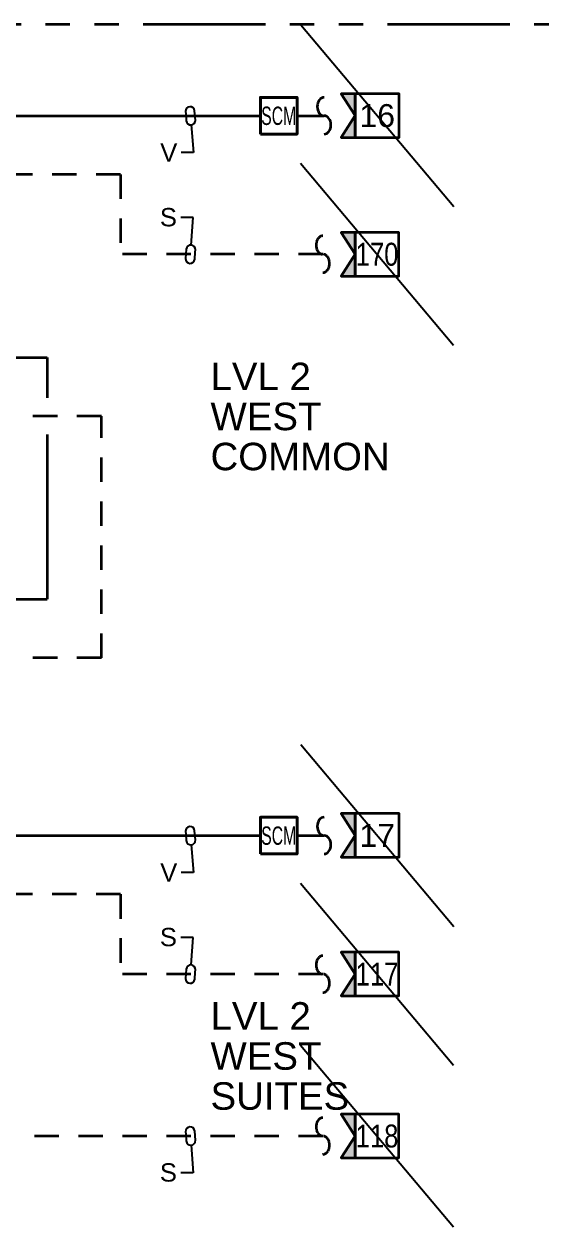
# Model space of a CAD drawing. Header units: inches. Extents: x 84 to 207, y -12 to 77.
# Drawn here: x 128.4 to 131.05, y 10.53 to 16.68 of the extents above; entities that cross this region are included whole.
import ezdxf
from ezdxf import colors
from ezdxf.entities.mleader import LeaderData, LeaderLine
from ezdxf.enums import TextEntityAlignment as Align
from ezdxf.math import Vec2, Vec3

# ---------------------------------------------------------------- set-up
doc = ezdxf.new("R2010")
doc.units = ezdxf.units.IN
doc.header["$MEASUREMENT"] = 0
doc.set_wipeout_variables(frame=1)
doc.linetypes.add('HIDDEN2', pattern=[0.1875, 0.125, -0.0625])
doc.linetypes.add('PHANTOM2', pattern=[1.25, 0.625, -0.125, 0.125, -0.125, 0.125, -0.125])
for name, color, linetype, lineweight in [('F-ALRM-DTCT', 23, 'Continuous', 40), ('F-ALRM-WIRE', 6, 'Continuous', 35), ('F-ALRM-WIRE-DTCT', 151, 'Continuous', 35), ('F-ALRM-WIRE-INDC', 3, 'Continuous', 35), ('F-ALRM-WIRE-SPKR', 221, 'HIDDEN2', 35), ('F-ANNO-DTCT', 151, 'Continuous', 25), ('F-ANNO-DTCT-ADDR', 143, 'Continuous', 25), ('F-ANNO-DTCT-DESC', 150, 'Continuous', 25), ('F-ANNO-DTCT-NOTE', 140, 'Continuous', 25), ('F-ANNO-KEYN', 7, 'Continuous', 25), ('F-ANNO-TEXT', 7, 'Continuous', 25), ('F-ANNO-WIPE', 7, 'Continuous', 0)]:
    doc.layers.add(name, color=color, linetype=linetype, lineweight=lineweight)
doc.styles.add('Annotative', font='arial.ttf')
doc.styles.add('Body', font='', dxfattribs={"height": 0.09375})
doc.styles.add('MtXpl_Arial_Narrow', font='arial.ttf')
doc.styles.get("Standard").update_dxf_attribs({"font": 'arial.ttf'})
doc.styles.get('Body').set_extended_font_data('Arial Narrow')

# ---------------------------------------------------------------- blocks, each defined once
blk = doc.blocks.new('TML-LEFT')
at = {"layer": 'F-ALRM-WIRE'}
h = blk.add_hatch(color=256, dxfattribs=at)
h.dxf.hatch_style = 1
h.paths.add_polyline_path([(0.0717, 0.1119), (0, 0.1119), (0.0717, 0), (0, -0.1119), (0.0717, -0.1119)])
for points in [[(0.0717, 0.1119), (0, 0.1119), (0.0717, 0), (0, -0.1119), (0.0717, -0.1119)], [(0.0717, -0.1119), (0.2956, -0.1119), (0.2956, 0.1119), (0.0717, 0.1119)]]:
    blk.add_lwpolyline(points, close=True, dxfattribs=at)
at = {"style": 'Annotative'}
blk.add_attdef('#', text='', height=0.1172, dxfattribs=at).set_placement((0.1837, 0), align=Align.MIDDLE_CENTER)
blk = doc.blocks.new('*U86')
at = {"color": 0}
for centre, major_axis in [((-0.046875, 0), (-0.046875, 0)), ((0.046875, 0), (0.046875, 0))]:
    blk.add_ellipse(centre, major_axis=major_axis, ratio=0.7409255, start_param=0, end_param=3.14159265, dxfattribs=at)
blk = doc.blocks.new('*U85')
at = {"color": 0}
for centre, major_axis in [((-0.046875, 0), (-0.046875, 0)), ((0.046875, 0), (0.046875, 0))]:
    blk.add_ellipse(centre, major_axis=major_axis, ratio=0.7409255, start_param=0, end_param=3.14159265, dxfattribs=at)
blk = doc.blocks.new('WireTagLoop')
at = {"color": 0, "linetype": 'ByBlock', "lineweight": -2}
blk.add_lwpolyline([(-0.5, 0.5, 0.999484), (-0.5, -0.5), (0.5, -0.5, 0.999484), (0.5, 0.5, 0.000258)], format="xyb", close=True, dxfattribs=at)
blk = doc.blocks.new('*U70')
at = {"color": 0, "linetype": 'ByBlock', "lineweight": -2, "style": 'Body', "flags": 9}
for tag, p in [('POINTTYPE', (-0.0369, -0.0525)), ('ELEVATION', (-0.0369, -0.0669)), ('WIREDROP', (-0.0369, -0.0787))]:
    blk.add_attdef(tag, p, '', height=0.00937, dxfattribs=at)
at = {"layer": 'F-ANNO-DTCT-ADDR', "style": 'Body', "flags": 8}
blk.add_attdef('ADDRESS', text='', height=0.0938, dxfattribs=at).set_placement((0, -0.1239), align=Align.TOP_RIGHT)
at = {"layer": 'F-ANNO-DTCT-DESC', "lineweight": 30, "flags": 104}
blk.add_attdef('DESCRIPTION', text='', height=0.0938, dxfattribs=at).set_placement((0.1491, -0.1239), align=Align.TOP_RIGHT)
at = {"layer": 'F-ANNO-DTCT-NOTE', "lineweight": 25, "flags": 104}
blk.add_attdef('NOTES', text='', height=0.0938, dxfattribs=at).set_placement((-0.1509, 0.1641), align=Align.TOP_RIGHT)
at = {"layer": 'F-ANNO-DTCT-NOTE', "lineweight": 25, "style": 'Body'}
blk.add_attdef('NOTE', text='', height=0.0938, dxfattribs=at).set_placement((-0.1509, 0.1641), align=Align.TOP_RIGHT)
at = {"linetype": 'ByBlock', "lineweight": -2, "ltscale": 0.5}
blk.add_wipeout([(-0.0938, 0), (0.0938, 0), (0.0938, 0.1875), (-0.0938, 0.1875)], dxfattribs=at).dxf.layer = 'F-ANNO-WIPE'
at = {"color": 0, "linetype": 'ByBlock', "lineweight": -2, "ltscale": 0.5}
blk.add_lwpolyline([(-0.0938, 0), (0.0938, 0), (0.0938, 0.1875), (-0.0938, 0.1875)], close=True, dxfattribs=at)
at = {"color": 0, "linetype": 'ByBlock', "lineweight": -2, "style": 'Body', "flags": 8}
blk.add_attdef('DEVICE_TYPE', text='', height=0.0938, dxfattribs=at).set_placement((0, 0.0938), align=Align.MIDDLE)
at = {"color": 0, "linetype": 'ByBlock', "lineweight": -2, "style": 'Body'}
for tag, p, flags in [('WIRE', (0, 0.0938), 11), ('RISER', (0, 0.0938), 11), ('DEVTYPE', (-0.0369, -0.0386), 9)]:
    blk.add_attdef(tag, p, '', height=0.00937, dxfattribs=dict(at, flags=flags))
at = {"layer": 'F-ANNO-DTCT', "lineweight": 25, "style": 'Body', "flags": 8}
blk.add_attdef('WP', text='', height=0.0938, dxfattribs=at).set_placement((0.1886, 0.1733), align=Align.MIDDLE)
blk.add_attdef('WG', text='', height=0.0938, dxfattribs=at).set_placement((-0.1873, 0.0485), align=Align.MIDDLE_CENTER)
blk = doc.blocks.new('*U120')
at = {"color": 0, "linetype": 'ByBlock', "lineweight": -2}
for points in [[(0, 0.1557), (-0.0833, 0.3)], [(0, 0.1557), (0.0833, 0.3)], [(0.0833, 0.3), (1.7917, 0.3)]]:
    blk.add_lwpolyline(points, dxfattribs=at)
blk = doc.blocks.new('*U72')
at = {"color": 0, "linetype": 'ByBlock', "lineweight": -2}
for points in [[(0, 0.1557), (-0.0833, 0.3)], [(0, 0.1557), (0.0833, 0.3)], [(0.0833, 0.3), (0.375, 0.3)]]:
    blk.add_lwpolyline(points, dxfattribs=at)

msp = doc.modelspace()

# ---------------------------------------------------------------- linework, layer by layer
at = {"layer": 'Defpoints', "color": 1}
for p, q in [((129.8164, 15.967), (130.5993, 15.0369)), ((129.8164, 12.2855), (130.5993, 11.3554)), ((129.8164, 11.4575), (130.5993, 10.5274))]:
    msp.add_line(p, q, dxfattribs=at)
at = {"layer": 'F-ALRM-WIRE-DTCT', "color": 251, "linetype": 'PHANTOM2', "true_color": 0x636466}
msp.add_line((119.0119, 16.679), (147.5653, 16.679), dxfattribs=at)
at = {"layer": 'F-ALRM-WIRE-INDC'}
for p, q in [((128.5204, 14.9743), (128.5204, 14.7675)), ((128.5204, 14.58), (128.5204, 13.7383))]:
    msp.add_line(p, q, dxfattribs=at)
at = {"layer": 'F-ALRM-WIRE-SPKR'}
msp.add_line((128.7978, 13.4378), (128.7978, 14.6737), dxfattribs=at)
for points in [[(128.8954, 15.9097), (119.6141, 15.9097)], [(128.8954, 15.9097), (128.8954, 15.502)], [(129.9305, 15.5019), (128.8954, 15.502)], [(128.7978, 14.6737), (119.2429, 14.6737)], [(128.7978, 13.4378), (125.4743, 13.4378)], [(128.8954, 12.2284), (119.6141, 12.2284)], [(128.8954, 12.2284), (128.8954, 11.8204)], [(129.9305, 11.8204), (128.8954, 11.8204)], [(129.9305, 10.9924), (119.2429, 10.9924)]]:
    msp.add_lwpolyline(points, dxfattribs=at)

# ---------------------------------------------------------------- block references
at = {"layer": 'F-ALRM-WIRE-INDC', "rotation": 90}
for p in [(129.937, 16.2102), (129.937, 12.5289)]:
    msp.add_blockref('*U85', p, dxfattribs=at)
at = {"layer": 'F-ALRM-WIRE-INDC'}
for name, p in [('*U120', (128.1454, 15.9102)), ('*U72', (128.1454, 14.6743)), ('*U72', (128.1454, 13.4383)), ('*U120', (128.1454, 12.2289))]:
    msp.add_blockref(name, p, dxfattribs=at)
at = {"layer": 'F-ALRM-WIRE-SPKR', "rotation": 90}
for p in [(129.9305, 15.5019), (129.9305, 11.8204), (129.9305, 10.9924)]:
    msp.add_blockref('*U86', p, dxfattribs=at)
at = {"layer": 'F-ANNO-KEYN'}
for p, values in [((130.025, 16.2109), {'#': '16'}), ((130.025, 12.5296), {'#': '17'})]:
    msp.add_blockref('TML-LEFT', p, dxfattribs=at).add_auto_attribs(values)
ref = msp.add_blockref('TML-LEFT', (130.0242, 15.5019), dxfattribs=at)
ref.add_attrib('#', '170', dxfattribs={"layer": '0', "height": 0.1172, "style": 'Annotative', "width": 0.8}).set_placement((130.2079, 15.5019), align=Align.MIDDLE_CENTER)
ref = msp.add_blockref('TML-LEFT', (130.0242, 11.8204), dxfattribs=at)
ref.add_attrib('#', '117', dxfattribs={"layer": '0', "height": 0.1172, "style": 'Annotative', "width": 0.8}).set_placement((130.2079, 11.8204), align=Align.MIDDLE_CENTER)
ref = msp.add_blockref('TML-LEFT', (130.0242, 10.9924), dxfattribs=at)
ref.add_attrib('#', '118', dxfattribs={"layer": '0', "height": 0.1172, "style": 'Annotative', "width": 0.8}).set_placement((130.2079, 10.9924), align=Align.MIDDLE_CENTER)

# ---------------------------------------------------------------- texts
at = {"layer": 'F-ANNO-TEXT', "color": 8, "true_color": 0x808080, "style": 'MtXpl_Arial_Narrow'}
for s, p in [('LVL 2', (129.356, 14.8068)), ('WEST', (129.356, 14.602)), ('COMMON', (129.356, 14.3972)), ('LVL 2', (129.356, 11.5363)), ('WEST', (129.356, 11.3315)), ('SUITES', (129.356, 11.1267))]:
    msp.add_text(s, height=0.14062, dxfattribs=at).set_placement(p)

# ---------------------------------------------------------------- leaders
at = {"layer": 'F-ALRM-WIRE-INDC'}
ml = msp.add_multileader_mtext('Standard', dxfattribs=at)
ml.set_content('V', color=256, style='MtXpl_Arial_Narrow')
ml.set_leader_properties(color=256, linetype='Continuous')
ml.set_arrow_properties(name='WireTagLoop')
ml.build(insert=Vec2(0, 0))
ml.multileader.update_dxf_attribs({"text_left_attachment_type": 2, "text_right_attachment_type": 2, "text_bottom_attachment_type": 2, "dogleg_length": 0.0625, "arrow_head_size": 0.0469})
ctx = ml.context
ctx.base_point, ctx.char_height, ctx.arrow_head_size, ctx.landing_gap_size, ctx.plane_origin = Vec3(129.0803, 16.0218), 0.0938, 0.0469, 0.02, Vec3(87.1377, 15.5797)
ctx.left_attachment, ctx.right_attachment, ctx.top_attachment, ctx.text_align_type = 2, 2, 2, 2
notes = []
notes.append((ctx, [(0, (1, 1, 0), (129.2686, 16.0218), (-1, 0), 0.0625, [(0, [(129.2532, 16.2097)], 0, [])])]))
ctx.mtext.insert, ctx.mtext.alignment, ctx.mtext.flow_direction = Vec3(129.1861, 16.0687), 3, 5
ml = msp.add_multileader_mtext('Standard', dxfattribs=at)
ml.set_content('V', color=256, style='MtXpl_Arial_Narrow')
ml.set_leader_properties(color=256, linetype='Continuous')
ml.set_arrow_properties(name='WireTagLoop')
ml.build(insert=Vec2(0, 0))
ml.multileader.update_dxf_attribs({"text_left_attachment_type": 2, "text_right_attachment_type": 2, "text_bottom_attachment_type": 2, "dogleg_length": 0.0625, "arrow_head_size": 0.0469})
ctx = ml.context
ctx.base_point, ctx.char_height, ctx.arrow_head_size, ctx.landing_gap_size, ctx.plane_origin = Vec3(129.0803, 12.3403), 0.0938, 0.0469, 0.02, Vec3(87.1377, 11.8981)
ctx.left_attachment, ctx.right_attachment, ctx.top_attachment, ctx.text_align_type = 2, 2, 2, 2
notes.append((ctx, [(0, (1, 1, 0), (129.2686, 12.3403), (-1, 0), 0.0625, [(0, [(129.2532, 12.5282)], 0, [])])]))
ctx.mtext.insert, ctx.mtext.alignment, ctx.mtext.flow_direction = Vec3(129.1861, 12.3872), 3, 5
at = {"layer": 'F-ALRM-WIRE-SPKR'}
ml = msp.add_multileader_mtext('Standard', dxfattribs=at)
ml.set_content('S', color=256, style='MtXpl_Arial_Narrow')
ml.set_leader_properties(color=256, linetype='Continuous')
ml.set_arrow_properties(name='WireTagLoop')
ml.build(insert=Vec2(0, 0))
ml.multileader.update_dxf_attribs({"text_left_attachment_type": 2, "text_right_attachment_type": 2, "text_bottom_attachment_type": 2, "dogleg_length": 0.0625, "arrow_head_size": 0.0469})
ctx = ml.context
ctx.base_point, ctx.char_height, ctx.arrow_head_size, ctx.landing_gap_size, ctx.plane_origin = Vec3(129.0895, 15.6898), 0.0938, 0.0469, 0.02, Vec3(87.1377, 26.0844)
ctx.left_attachment, ctx.right_attachment, ctx.top_attachment, ctx.text_align_type = 2, 2, 2, 2
notes.append((ctx, [(0, (1, 1, 0), (129.2666, 15.6898), (-1, 0), 0.0625, [(0, [(129.2532, 15.502)], 0, [])])]))
ctx.mtext.insert, ctx.mtext.alignment, ctx.mtext.flow_direction = Vec3(129.1841, 15.7383), 3, 5
ml = msp.add_multileader_mtext('Standard', dxfattribs=at)
ml.set_content('S', color=256, style='MtXpl_Arial_Narrow')
ml.set_leader_properties(color=256, linetype='Continuous')
ml.set_arrow_properties(name='WireTagLoop')
ml.build(insert=Vec2(0, 0))
ml.multileader.update_dxf_attribs({"text_left_attachment_type": 2, "text_right_attachment_type": 2, "text_bottom_attachment_type": 2, "dogleg_length": 0.0625, "arrow_head_size": 0.0469})
ctx = ml.context
ctx.base_point, ctx.char_height, ctx.arrow_head_size, ctx.landing_gap_size, ctx.plane_origin = Vec3(129.0895, 12.0083), 0.0938, 0.0469, 0.02, Vec3(87.1377, 22.4029)
ctx.left_attachment, ctx.right_attachment, ctx.top_attachment, ctx.text_align_type = 2, 2, 2, 2
notes.append((ctx, [(0, (1, 1, 0), (129.2666, 12.0083), (-1, 0), 0.0625, [(0, [(129.2532, 11.8204)], 0, [])])]))
ctx.mtext.insert, ctx.mtext.alignment, ctx.mtext.flow_direction = Vec3(129.1841, 12.0568), 3, 5
ml = msp.add_multileader_mtext('Standard', dxfattribs=at)
ml.set_content('S', color=256, style='MtXpl_Arial_Narrow')
ml.set_leader_properties(color=256, linetype='Continuous')
ml.set_arrow_properties(name='WireTagLoop')
ml.build(insert=Vec2(0, 0))
ml.multileader.update_dxf_attribs({"text_left_attachment_type": 2, "text_right_attachment_type": 2, "text_bottom_attachment_type": 2, "dogleg_length": 0.0625, "arrow_head_size": 0.0469})
ctx = ml.context
ctx.base_point, ctx.char_height, ctx.arrow_head_size, ctx.landing_gap_size, ctx.plane_origin = Vec3(129.0895, 10.8046), 0.0938, 0.0469, 0.02, Vec3(87.1377, 10.3624)
ctx.left_attachment, ctx.right_attachment, ctx.top_attachment, ctx.text_align_type = 2, 2, 2, 2
notes.append((ctx, [(0, (1, 1, 0), (129.2666, 10.8046), (-1, 0), 0.0625, [(0, [(129.2532, 10.9924)], 0, [])])]))
ctx.mtext.insert, ctx.mtext.alignment, ctx.mtext.flow_direction = Vec3(129.1841, 10.8531), 3, 5
for ctx, leaders in notes:
    for number, flags, end, landing, length, lines in leaders:
        leader = LeaderData()
        leader.index, (leader.has_last_leader_line, leader.has_dogleg_vector, leader.attachment_direction) = number, flags
        leader.last_leader_point, leader.dogleg_vector, leader.dogleg_length = Vec3(end), Vec3(landing), length
        for number, points, colour, breaks in lines:
            line = LeaderLine()
            line.index, line.vertices, line.color, line.breaks = number, Vec3.list(points), colors.encode_raw_color(colour), breaks
            leader.lines.append(line)
        ctx.leaders.append(leader)

# ---------------------------------------------------------------- next in the draw order: block references
at = {"layer": 'F-ALRM-DTCT'}
ref = msp.add_blockref('*U70', (129.7047, 16.1162), dxfattribs=at)
ref.add_attrib('DEVICE_TYPE', 'SCM', dxfattribs={"layer": '0', "color": 0, "linetype": 'ByBlock', "lineweight": -2, "height": 0.09375, "style": 'Body', "width": 0.75}).set_placement((129.7047, 16.21), align=Align.MIDDLE)
ref = msp.add_blockref('*U70', (129.7047, 12.4349), dxfattribs=at)
ref.add_attrib('DEVICE_TYPE', 'SCM', dxfattribs={"layer": '0', "color": 0, "linetype": 'ByBlock', "lineweight": -2, "height": 0.09375, "style": 'Body', "width": 0.75}).set_placement((129.7047, 12.5287), align=Align.MIDDLE)

# ---------------------------------------------------------------- next in the draw order: linework, layer by layer
at = {"layer": 'Defpoints', "color": 1}
for p, q in [((129.8172, 16.6759), (130.6, 15.7458)), ((129.8172, 12.9946), (130.6, 12.0645))]:
    msp.add_line(p, q, dxfattribs=at)

doc.saveas('drawing.dxf')
